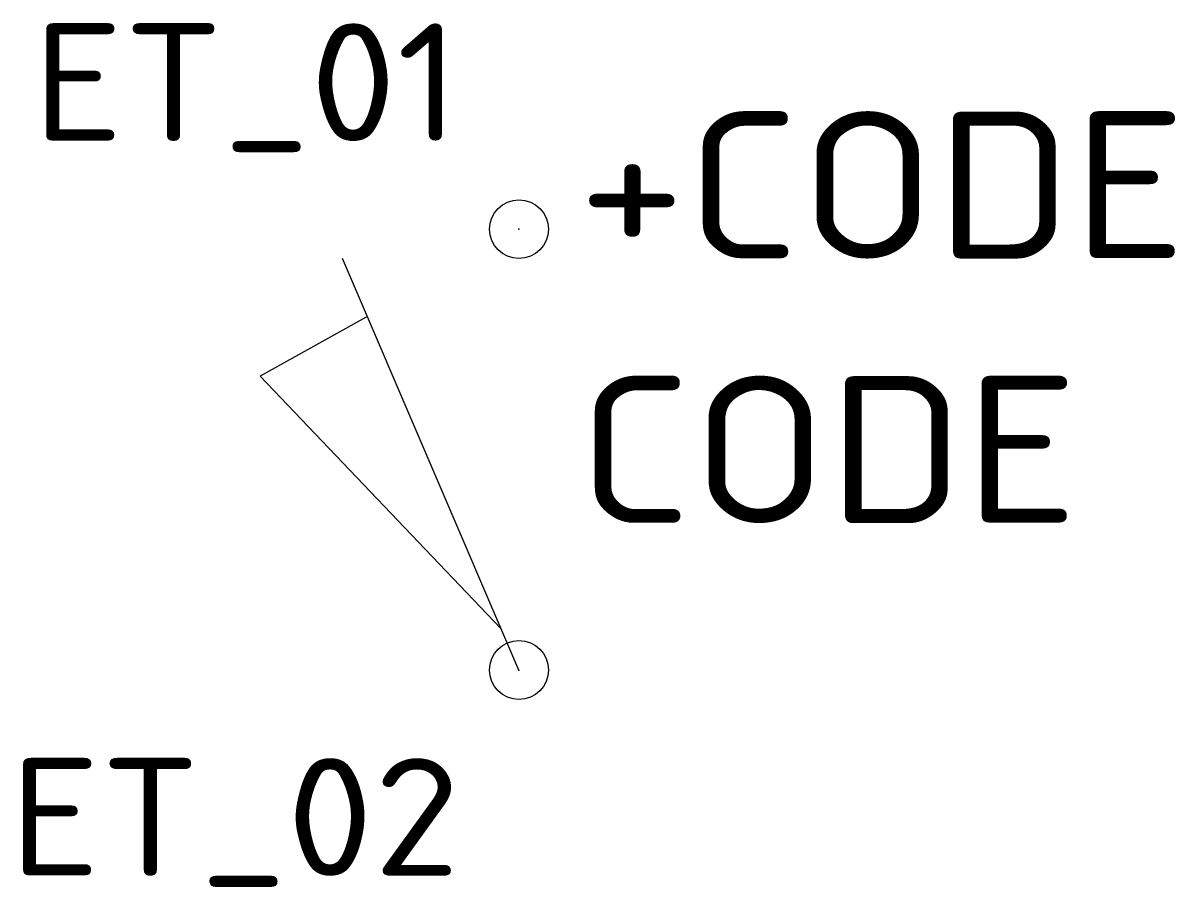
# Model space of a CAD drawing. Extents: x 350.3 to 369.9, y 298.8 to 313.5.
import ezdxf
from ezdxf.enums import TextEntityAlignment as Align

# ---------------------------------------------------------------- set-up
doc = ezdxf.new("R2010")
doc.units = 0
doc.header["$LTSCALE"] = 10
doc.header["$MEASUREMENT"] = 0
doc.header["$PDMODE"] = 32
doc.header["$PDSIZE"] = 1
doc.layers.get('0').update_dxf_attribs({"linetype": 'CONTINUOUS'})
for name, color, linetype in [('202', 6, 'CONTINUOUS'), ('C', 7, 'CONTINUOUS'), ('TKST2', 2, 'CONTINUOUS'), ('TKST3', 1, 'CONTINUOUS')]:
    doc.layers.add(name, color=color, linetype=linetype)
doc.styles.get("Standard").update_dxf_attribs({"font": 'ISO8', "width": 1.2})

msp = doc.modelspace()

# ---------------------------------------------------------------- linework, layer by layer
for points in [[(358.75, 302.5), (355.75, 309.5)], [(356.15, 308.5), (354.35, 307.5), (358.45, 303.2)]]:
    msp.add_lwpolyline(points)
at = {"layer": 'C', "color": 1}
msp.add_point((358.75, 310), dxfattribs=at)
at = {"layer": 'C', "color": 2}
msp.add_point((358.75, 302.5), dxfattribs=at)

# ---------------------------------------------------------------- texts
at = {"layer": '202', "width": 1.2}
msp.add_attdef('+CODE', (359.75, 309.5), '', height=2.5, dxfattribs=at)
at = {"layer": 'TKST2', "width": 1.2}
for tag, p in [('ET_01', (357.75, 311.5)), ('ET_02', (357.75, 299))]:
    msp.add_attdef(tag, text='', height=2, dxfattribs=at).set_placement(p, align=Align.RIGHT)
at = {"layer": 'TKST3', "width": 1.2}
msp.add_attdef('CODE', (359.75, 305), '-S', height=2.5, dxfattribs=at)

doc.saveas('drawing.dxf')
